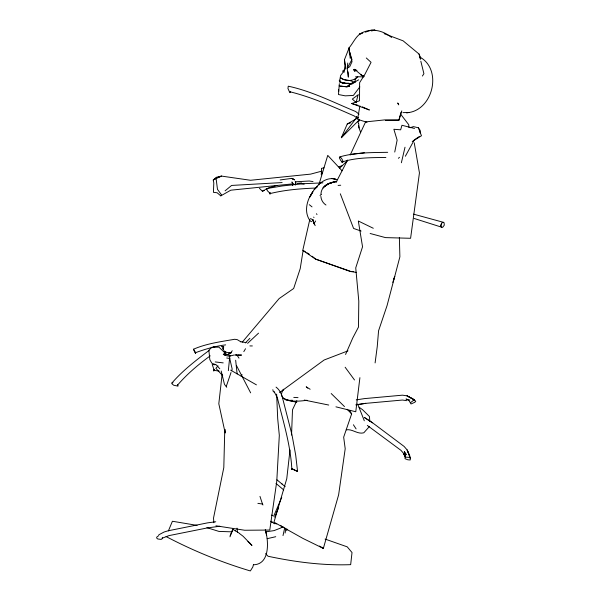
<?xml version="1.0" encoding="UTF-8"?>
<svg xmlns="http://www.w3.org/2000/svg" width="601" height="601" viewBox="0 0 601 601"><rect width="100%" height="100%" fill="white"/><g stroke="black" fill="none" stroke-linecap="round" stroke-linejoin="round"><path stroke-width="0.9" d="M292.604 185.514L292.604 184.154M162.39 537.64L161.902 538.977L161.068 539.405L157.74 538.977L156.651 538.023L156.748 537.129L158.769 535.611M295.557 184.635L295.617 181.863L295.775 183.192M224.782 429.527L223.805 467.601L213.513 518.115L213.873 522.742M339.347 83.659L338.491 94.53L345.229 95.844L353.388 95.439L359.841 86.905M291.538 435.079L292.499 409.784L296.826 400.672M321.28 174.801L321.422 171.24L310.619 174.125L250.504 180.27L221.491 176.085L216.405 177.272L213.242 179.992L213.806 183.035L213.43 192.312L217.156 192.778L220.792 195.866L230.784 190.194L293.213 183.823M295.474 185.048L295.617 181.863M420.076 132.866L420.212 130.417L418.364 127.78L413.353 126.616L410.107 127.758M405.457 457.158L409.341 457.353L410.43 458.631L410.198 459.968L407.876 459.81L405.014 458.691L405.6 454.762L404.308 451.591L406.592 454.739M360.502 131.972L359.06 127.975L358.684 123.46M228.335 370.667L229.83 356.062L234.33 354.951M209.088 350.436C195.956 360.382 182.681 370.532 171.894 383.062L172.134 383.964L173.734 385.249L176.882 385.91C186.498 374.528 198.127 364.664 210.23 355.845M343.667 71.481L340.594 75.531L339.475 82.037L344.876 83.486L348.452 83.133M391.597 37.48C383.814 31.147 373.709 28.142 364.033 31.921C356.588 34.144 353.801 42.235 349.173 47.734L349.331 53.061L351.998 59.476L347.16 68.274L348.347 77.138L348.129 71.842M222.092 374.506L218.809 403.752L225.187 432.99L224.999 429.414M290.005 449.954L286.76 478.734L273.966 522.164L302.964 538.428L323.353 548.42L338.626 494.833L345.199 448.744L343.667 437.167L351.638 413.924L349.805 410.753M347.776 63.022L347.16 68.274L349.707 66.726L352.036 61.723L350.052 52.535L349.331 53.061M359.901 377.661L355.769 411.76L335.936 406.832M375.099 362.914L377.24 346.649L378.57 330.76L387.059 305.593L399.883 256.837L399.372 237.44M285.107 533.057L285.873 528.564M359.879 105.799L357.603 119.329L366.978 122.303M229.965 536.843L232.88 529.12L230.153 535.731M320.964 194.01C321.039 187.707 326.809 183.726 332.315 182.216M283.011 535.596L284.769 527.701M394.744 152.045L397.133 140.108L393.873 129.275L400.649 129.816L401.956 125.271L414.525 128.479M342.833 161.759L342.953 161.196C342.698 160.009 340.061 155.276 339.34 157.83L340.699 160.467L342.668 162.398L342.833 161.759L341.345 161.977L341.548 161.346M344.035 72.353L345.447 65.802L344.478 59.642L349.173 47.734L349.376 49.237M309.838 219.365L302.761 250.399L315.382 258.963L350.105 271.449L356.408 272.411M225.878 351.487L225.675 352.652L225.082 351.743M286.685 530.683L287.083 529.083M401.37 162.751L405.014 147.222M356.235 102.065L357.948 95.334M401.002 112.289L398.854 120.358L401.806 110.892M253.524 564.392L252.826 566.983L250.354 570.95C221.221 562.243 193.011 550.689 166.094 536.55M292.469 185.258L293.28 183.921L294.926 184.605M443.245 222.265L441.562 223.211L440.841 225.721L441.044 226.765L441.818 227.238L442.779 227.201L444.289 225.142L444.079 222.693L443.245 222.265L413.473 214.129M240.843 341.811L237.29 339.663L234.706 339.272C220.815 341.691 206.526 343.547 193.484 349.219L195.107 352.847C204.746 349.286 215.203 346.078 225.66 344.891M318.815 184.965L327.748 155.381L342.089 170.797M226.352 386.173L231.017 372.515M231.595 370.809L232.181 369.104L229.672 358.204M393.505 279.968L394.759 276.445L392.799 282.38M168.393 530.908L172.404 521.247L197.098 525.387M274.71 517.153L278.669 507.642M273.688 516.221L281.734 497.388M359.586 119.599L341.353 137.712L347.265 123.986L358.256 117.653M345.567 354.477L352.772 337.95L358.489 327.064L358.797 301.139L355.739 267.866L362.546 246.793L358.324 221.01L373.289 228.267M355.582 78.889L356.092 77.829M335.997 182.539L347.603 160.054M350.18 155.05L365.581 121.898L384.865 119.884L398.951 119.854M231.242 352.892L227.456 354.658L229.905 355.371L230.236 355.672L229.717 356.153C226.585 356.385 218.922 353.027 227.456 354.658L231.024 352.456L232.256 350.744M405.367 156.237L414.314 139.868M283.349 389.658C276.633 399.515 290.253 400.995 296.789 402.137M241.159 376.234L242.06 374.648M410.528 402.662L413.586 400.281L415.599 400.92L415.704 401.498L414.66 402.347L411.016 403.962L409.048 400.687L405.96 399.026L409.792 400.041M243.803 351.63L245.516 348.745M322.865 182.854L303.37 183.711L282.515 185.927L266.288 188.631L267.483 190.84L270.247 193.53C285.092 189.893 300.432 188.646 315.675 188.045M422.413 76.034L423.908 73.69L420.82 61.189M341.353 137.712L355.717 118.788L358.113 117.48M282.801 390.357L283.71 389.208M292.086 468.795L291.538 469.186L292.8 469.058L297.57 471.469L295.715 455.25L291.958 434.718L282.117 396.299C280.892 392.851 279.089 389.26 276.047 387.112M242.286 342.134L279.112 298.599L293.664 288.495L300.207 268.677L303.129 250.437L305.428 251.842M398.418 158.303L399.47 157.297M220.792 195.866L221.581 194.957L217.472 189.353L216.06 178.159L221.491 176.085L217.367 178.039M218.013 365.889L215.864 368.315L222.708 375.685M369.502 426.409L363.815 432.788C357.512 434.576 352.607 428.776 346.281 429.828M226.464 352.532L223.271 354.365M245.336 342.938L249.896 338.31M339.482 168.303L347.573 160.617M247.589 343.351L258.535 333.149M315.66 220.965L314.15 223.294L315.172 225.66M342.457 71.286L345.199 69.01L344.478 59.642M225.097 190.848L231.595 185.439L282.124 182.561M320.017 195.49L321.475 194.311M354.8 82.164L349.94 80.587L343.509 79.467L340.376 77.604C345.432 81.713 353.178 81.466 357.82 76.875M212.716 347.641L214.166 346.522M297.57 471.469L292.402 469.118L291.868 469.516C290.584 444.965 283.176 421.324 277.309 397.607L274.289 391.957M358.346 94.635L352.314 99.082L356.438 102.748M279.578 392.536L324.149 359.999L347.987 350.849M326.283 185.341L328.439 183.771L324.825 186.393M415.013 139.402L419.197 136.592M216.06 178.159L213.242 179.992L215.714 178.82M412.233 141.52L421.474 135.743L418.364 127.78M171.894 383.062L172.968 382.446M352.209 83.464L358.624 79.85M158.799 534.815L164.096 532.02L168.092 530.796L207.563 522.862L215.751 521.773M265.394 189.623L269.045 187.76L276.918 185.424M281.291 527.543L283.131 526.709L282.17 526.867L280.622 525.312M281.065 527.866L274.116 530.6L265.574 531.877M349.489 85.845L347.055 86.844L340.474 86.183M162.458 538.105L169.009 535.604L207.3 527.933L219.816 526.236M235.096 355.146L236.035 354.785M226.72 354.252L224.736 354.981L226.367 354.387M347.265 123.986L350.774 122.724M362.26 106.843L369.39 109.991L351.75 103.522L359.526 100.773L359.616 82.653L364.837 74.449L371.072 62.331L366.302 57.981M335.268 181.51L329.363 183.523L335.899 181.322C331.324 182.727 326.05 183.861 323.015 187.918L325.997 185.131L330.941 182.839L336.763 181.487M362.741 33.017L359.293 34.159L361.907 33.476M365.325 32.153L371.365 30.155L374.971 30.05L371.486 30.959M339.588 156.944C355.146 152.376 371.628 152.609 387.698 152.316M342.164 161.977C356.25 157.417 371.253 157.687 385.887 157.447M359.353 120.786L357.738 121.582L358.436 123.167M338.468 166.747L341.909 165.846M323.969 167.792L321.437 168.415L321.933 173.719M354.004 82.825L349.992 83.809L340.917 82.562L339.67 80.173M267.197 538.676L275.746 536.708M307.028 400.266C299.343 401.333 289.99 402.204 283.139 398.132M356.265 399.883L364.424 398.613L402.452 395.173L406.997 395.834L414.585 400.041L406.997 395.834L413.097 398.884M355.777 404.871L365.769 403.309M356.528 404.773L365.476 403.384L402.437 400.041L406.727 400.664M280.164 179.954L291.74 178.384L294.723 180.007M340.714 185.228L338.108 185.416M350.586 154.525L364.394 152.782M262.532 190.885L264.485 190.427L264.342 189.841L262.645 191.494L259.407 188.308M227.283 352.464L231.024 352.456M296.939 183.44L301.597 182.967M352.036 82.78L354.718 82.517M253.832 564.775C270.247 564.061 268.632 540.615 265.281 529.564M295.219 181.81L309.26 181.014L313.023 181.585M292.334 400.236L288.743 400.431L289.622 400.439L285.22 399.725M344.726 83.306L343.081 83.381L339.182 80.782M223.76 346.597L221.611 346.619L223.73 347.153M385.542 120.425L397.96 120.365M249.888 345.921L252.352 345.943M355.627 76.748L363.785 76.86M274.672 392.145L273.327 391.657L272.831 389.681M276.715 523.877L274.146 523.381L274.634 523.772L270.871 521.21L271.968 522.096L271.464 521.615M232.069 531.847L218.937 531.412L206.887 527.648M293.769 397.389L298.013 397.637M291.846 469.08L292.402 469.118M240.19 355.386L236.246 355.056L238.83 355.341M402.94 112.635L409.258 112.455L406.471 112.778C432.78 111.478 443.268 69.213 419.363 56.817M240.453 341.676L246.147 342.63M215.226 361.93L223.204 362.884M339.122 85.868L347.055 86.844L350.556 83.674L352.013 84.23M271.359 515.192L272.779 515.388M351.908 271.404L353.681 271.652M215.09 364.777L212.213 364.522L214.264 370.381L219.117 371.102M257.882 503.345L262.502 504.059L262.96 504.983M215.939 525.8L244.637 530.247L269.766 530.059L276.768 481.326L279.315 435.364L277.7 418.672L276.633 394.113M226.682 357.971L229.852 358.504M299.659 183.358L304.159 184.146M347.987 85.92L349.707 86.228L347.934 85.868M304.271 400.056L328.724 405.044M349.143 84.065L350.939 84.471M361.111 231.062L353.583 228.448L340.309 193.8M370.141 233.488L385.496 237.613L410.596 238.289L419.445 172.878L414.239 142.82M351.75 103.522L358.076 105.295M441.562 223.211L440.841 225.721M343.051 82.532L345.552 83.269M235.847 354.913L237.095 355.281L239.003 358.166M414.172 218.471L441.818 227.238M350.135 271.149L315.72 259.226L312.204 256.281M325.088 539.074L347.235 546.85L352.021 552.544L350.661 564.655C322.865 565.669 295.181 562.018 268.038 556.256L265.604 553.589M384.152 33.664L403.106 40.83L419.055 54.052L420.79 58.35M313.346 221.206L312.573 219.65L310.492 218.546M361.261 75.065L362.846 75.726M360.66 74.809L364.229 76.304M337.153 179.782C325.502 174.771 314.24 187.174 309.996 196.963L312.851 191.824C306.72 199.832 303.543 212.619 310.432 221.138L311.724 221.694M355.153 71.023L354.59 69.318L356.971 70.467M232.835 529.413L235.487 530.968M256.432 384.858L230.634 370.141M266.288 188.631L267.054 189.09M235.427 530.728L239.236 533.207M306.961 252.773L309.26 254.178M319.454 546.039L323.353 548.42L321.963 547.248M292.402 182.366L291.808 181.998L292.657 183.538M364.289 417.425L372.643 422.849L404.105 446.43L407.17 449.976L409.867 456.069M364.356 417.455L372.643 422.849M367.294 425.403L400.98 450.352L403.872 453.732L404.931 456.542L403.639 453.312M239.596 533.59L243.15 536.31L248.776 542.125M359.12 407.268L362.463 409.619L369.472 416.516L369.773 421.143M325.967 205.016C323.022 203.183 321.107 199.855 320.866 196.407M359.03 114.175L355.672 111.523C333.578 102.455 311.694 91.179 288.255 86.191L287.947 88.475L289.359 91.622C311.776 97.084 333.202 106.76 354.357 116.023L357.174 118.292M309.305 204.693L312.024 206.894M310.139 389.268L306.202 386.811L307.682 388.013L306.998 387.36M276.956 479.801L285.205 486.697M275.987 483.407L283.68 489.92M354.59 69.318L362.463 75.906M313.617 217.126L314.015 217.457M331.196 393.527L344.478 406.584M247.965 541.463L250.377 543.522M281.959 483.91L282.515 484.391M225.886 353.794L218.907 347.13L211.89 347.25L208.87 350.21L209.824 359.593L210.681 361.216L211.995 363.312L216.225 364.807L219.793 368.796M248.296 541.817L251.969 545.415L250.279 543.717M354.83 70.805L353.591 69.551L354.868 71.459M347.077 409.251L351.638 413.924M357.971 118.329L356.491 116.474L357.415 118.532M226.735 387.269L224.474 384.377L221.198 371.012M400.769 114.318L408.74 124.707L408.89 127.367M354.5 379.96L345.139 367.234M236.411 365.446L250.647 392.851M316.457 213.723L316.99 214.527M353.396 424.772L356.092 428.904M397.892 103.357L398.726 104.852L397.742 102.936M357.678 403.977L364.304 420.798M195.25 352.336L195.625 353.471L195.641 352.652L193.484 349.219M312.573 219.65L314.143 223.97L313.038 219.478M403.872 453.732L405.097 457.158M259.97 496.388L262.502 504.059M265.402 530.931L266.536 534.995M419.055 54.052L420.377 59.409M358.542 125.534L359.06 127.975M237.523 532.448L237.019 528.136M235.66 360.232L237.117 373.92M349.173 47.734L350.21 58.357M223.219 349.219L223.144 348.024L223.249 349.729M223.069 347.333L223.174 349.038M355.131 79.009L355.236 82.247M338.641 89.752L338.671 91.164M177.648 385.016L177.873 386.06L177.648 385.016M270.112 193.439L270.014 194.146L270.007 192.553L270.112 193.439M214.226 369.45L213.821 370.885L214.226 369.45M290.17 92.171L289.825 92.652L290.636 92.111L290.17 92.171M315.142 188.504L314.135 189.646L317.253 186.731L315.142 188.504M241.407 355.063L238.094 355.244L241.407 355.063M331.707 178.407L335.035 179.015L331.707 178.407M293.806 179.391L291.74 178.384L294.197 179.586L293.806 179.391M225.307 352.344L224.165 351.653L223.88 350.766L225.307 352.344M407.373 450.465L407.17 449.976L410.265 457.962L407.373 450.465"/></g></svg>
